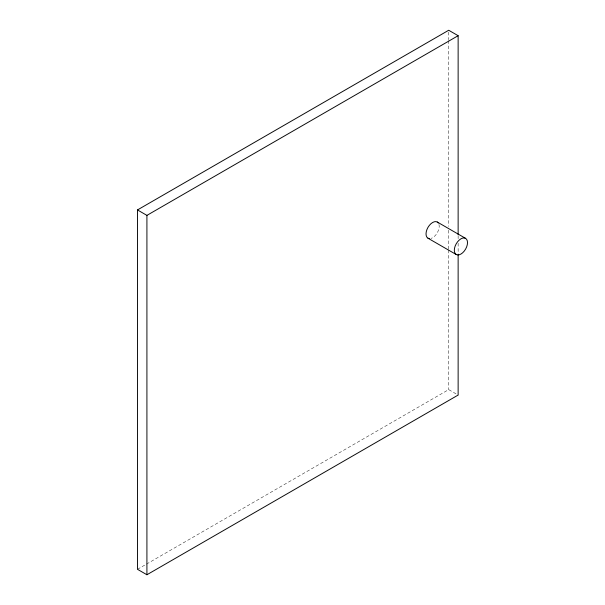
<?xml version="1.0" encoding="UTF-8"?>
<svg xmlns="http://www.w3.org/2000/svg" width="605" height="605" viewBox="0 0 605 605"><rect width="100%" height="100%" fill="white"/><g stroke="black" fill="none" stroke-linecap="round" stroke-linejoin="round"><path stroke-width="0.45" stroke-dasharray="3.02 2.27" d="M137.486 569.305L145.654 564.586M146.47 564.117L448.706 389.62L458.136 395.065M458.136 235.663L458.136 239.436M458.136 243.202L458.136 254.523M448.706 32.133L448.706 39.68M448.706 40.626L448.706 226.444M448.706 230.218L448.706 249.078M448.706 250.024L448.706 389.62M438.996 224.455A9.34 5.392 -60 0 1 430.911 238.461"/><path stroke-width="0.91" d="M458.136 254.523L458.136 395.065L146.917 574.75L137.486 569.305L137.486 209.935L448.706 30.25L458.136 35.695L458.136 234.717M137.486 209.935L146.917 215.38L458.136 35.695M437.286 222.027L465.585 238.362A9.34 5.392 -60 0 1 462.621 252.822A9.34 5.392 -60 0 1 454.536 248.156A9.34 5.392 -60 0 1 465.585 238.362M427.954 238.196L456.246 254.531M146.917 215.38L146.917 574.75M429.323 238.62A9.34 5.392 -60 0 1 427.954 227.42A9.34 5.392 -60 0 1 438.338 223.003"/></g></svg>
